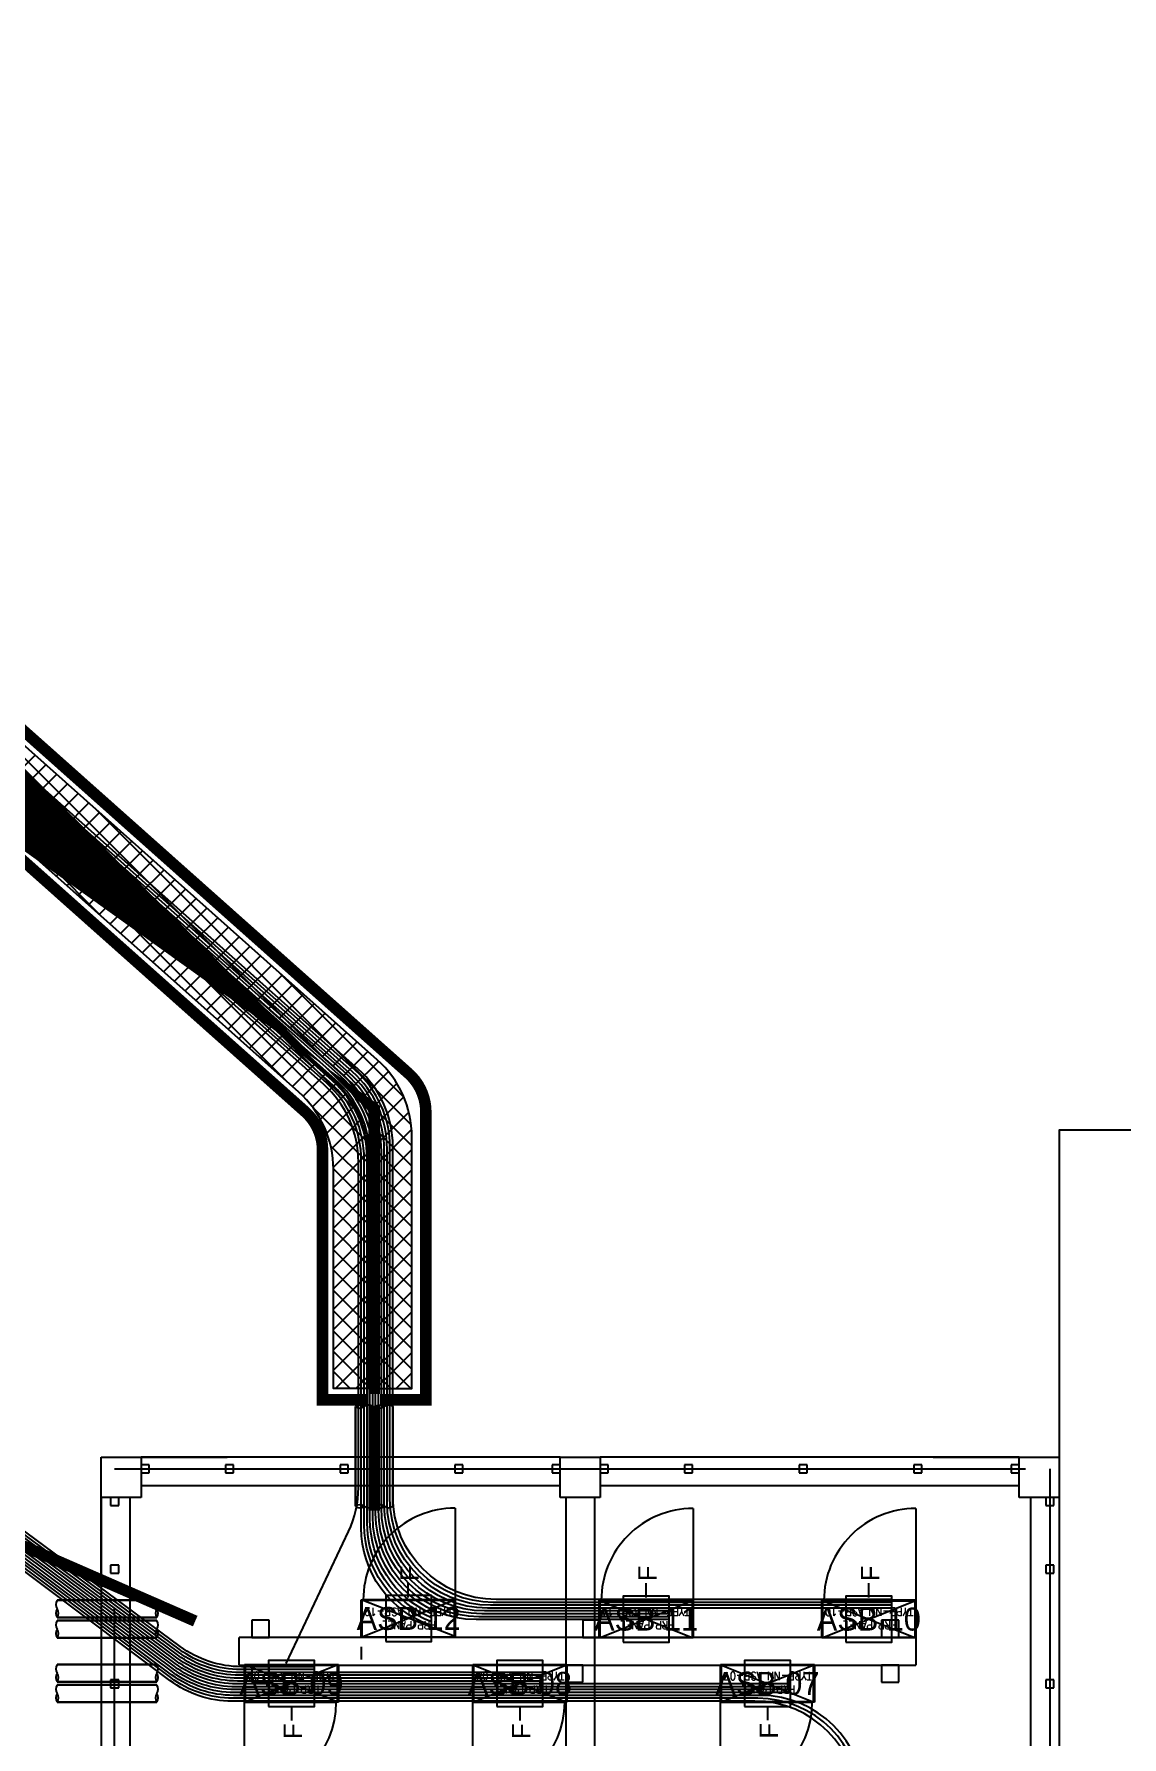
# Model space of a CAD drawing. Header units: metres. Extents: x 529751 to 530334, y 2674512 to 2674787.
# Drawn here: x 530030.53 to 530040.01, y 2674691.26 to 2674706.1 of the extents above; entities that cross this region are included whole.
import ezdxf
from ezdxf.enums import TextEntityAlignment as Align

# ---------------------------------------------------------------- set-up
doc = ezdxf.new("R2010")
doc.units = ezdxf.units.M
for name, pattern in [('DASHED', [0.75, 0.5, -0.25]), ('DASHED2', [0.375, 0.25, -0.125]), ('HIDDEN', [0.375, 0.25, -0.125]), ('PHANTOM', [63.50000000000001, 31.75, -6.35, 6.35, -6.35, 6.35, -6.35])]:
    doc.linetypes.add(name, pattern=pattern)
for name, color, linetype in [('1', 5, 'Continuous'), ('300mm Hume Pipe', 74, 'Continuous'), ('Excavation', 7, 'Continuous'), ('IDT', 7, 'Continuous'), ('LT Cable(AG) INV to LT Panel BL-07', 2, 'Continuous'), ('Trench (AC)-BL07', 14, 'Continuous')]:
    doc.layers.add(name, color=color, linetype=linetype)
doc.styles.add('Arial', font='arial.ttf')
doc.styles.add('RomanS', font='romans.shx')
doc.styles.get("Standard").update_dxf_attribs({"font": 'Adani Regular.ttf'})
doc.linetypes.add('FOUNDATION LAYOUT$0$FENCELINE1', pattern='A,6.35,-2.54,[133,ltypeshp.shx,S=2.54,R=0,X=-2.54,Y=0],-2.54,25.4', length=36.83)

# ---------------------------------------------------------------- blocks, each defined once
blk = doc.blocks.new('IDT')
at = {"layer": 'IDT', "color": 8, "linetype": 'PHANTOM', "ltscale": 0.25}
for p, q in [((33.78305947702646, 18.31032447560767), (33.78305947702646, 9.160324475607581)), ((25.63305947702636, 9.160324475607581), (25.63305947702636, 16.03532447560758)), ((33.78305947702646, 9.160324475607581), (25.63305947702636, 9.160324475607581))]:
    blk.add_line(p, q, dxfattribs=at)
at = {"layer": 'IDT', "color": 8}
for p, q in [((25.55203310577579, 9.410145771028397), (25.55203310577579, 12.06014577102826)), ((25.80203310577579, 9.410145771028397), (25.80203310577579, 12.06014577102826)), ((29.60203310577552, 9.410145771028397), (29.60203310577552, 12.06014577102826)), ((29.85203310577552, 9.410145771028397), (29.85203310577552, 12.06014577102826)), ((33.6520331057757, 9.410145771028397), (33.6520331057757, 12.06014577102826)), ((33.9020331057757, 9.410145771028397), (33.9020331057757, 12.06014577102826)), ((27.68603310577581, 11.1931585117926), (28.50403310577556, 11.1931585117926)), ((27.68603310577581, 10.86615851179261), (27.68603310577581, 11.1931585117926)), ((27.69503310577582, 10.86965851179264), (27.69503310577582, 11.18965851179257)), ((27.69503310577582, 11.18965851179257), (28.49503310577555, 11.18965851179257)), ((28.49503310577555, 11.18965851179257), (27.69503310577582, 10.86965851179264)), ((28.49503310577555, 10.86965851179264), (27.69503310577582, 11.18965851179257)), ((28.49503310577555, 11.18965851179257), (28.49503310577555, 10.86965851179264)), ((28.50403310577556, 11.1931585117926), (28.50403310577556, 10.86615851179261)), ((29.8430331057755, 11.19316355596482), (30.66103310577572, 11.19316355596482)), ((29.8430331057755, 10.86616355596482), (29.8430331057755, 11.19316355596482)), ((29.85203310577552, 10.86966355596462), (29.85203310577552, 11.18966355596478)), ((29.85203310577552, 11.18966355596478), (30.6520331057757, 11.18966355596478)), ((30.6520331057757, 11.18966355596478), (29.85203310577552, 10.86966355596462)), ((30.6520331057757, 10.86966355596462), (29.85203310577552, 11.18966355596478)), ((30.6520331057757, 11.18966355596478), (30.6520331057757, 10.86966355596462)), ((30.66103310577572, 11.19316355596482), (30.66103310577572, 10.86616355596482)), ((31.83392632624444, 11.19316355596482), (32.65192632624419, 11.19316355596482)), ((31.83392632624444, 10.86616355596482), (31.83392632624444, 11.19316355596482)), ((31.84292632624445, 10.86966355596462), (31.84292632624445, 11.18966355596478)), ((31.84292632624445, 11.18966355596478), (32.64292632624418, 11.18966355596478)), ((31.84292632624445, 10.86966355596462), (32.64292632624418, 11.18966355596478)), ((31.84292632624445, 11.18966355596478), (32.64292632624418, 10.86966355596485)), ((32.64292632624418, 11.18966355596478), (32.64292632624418, 10.86966355596485)), ((32.65192632624419, 11.19316355596482), (32.65192632624419, 10.86616355596482)), ((25.59805947702651, 11.06854747735485), (25.59805947702651, 10.99854747735469)), ((25.66805947702622, 11.06854747735485), (25.59805947702651, 11.06854747735485)), ((25.59805947702651, 10.99854747735469), (25.66805947702622, 10.99854747735469)), ((25.66805947702622, 10.99854747735469), (25.66805947702622, 11.06854747735485)), ((26.95103310577568, 11.01965851179273), (26.95103310577568, 10.86965851179264)), ((27.10103310577577, 11.01965851179273), (26.95103310577568, 11.01965851179273)), ((27.10103310577577, 10.86965851179264), (27.10103310577577, 11.01965851179273)), ((29.70203310577588, 11.01965851179273), (29.70203310577588, 10.86965851179264)), ((29.85203310577597, 11.01965851179273), (29.70203310577588, 11.01965851179273)), ((29.85203310577597, 10.86965851179264), (29.85203310577597, 11.01965851179273)), ((32.4369263262445, 11.0196585117925), (32.4369263262445, 10.86965851179264)), ((32.58692632624414, 11.0196585117925), (32.4369263262445, 11.0196585117925)), ((32.58692632624414, 10.86965851179264), (32.58692632624414, 11.0196585117925)), ((33.7480594770266, 11.06854747735485), (33.7480594770266, 10.99854747735469)), ((33.81805947702631, 11.06854747735485), (33.7480594770266, 11.06854747735485)), ((33.7480594770266, 10.99854747735469), (33.81805947702631, 10.99854747735469)), ((33.81805947702631, 10.99854747735469), (33.81805947702631, 11.06854747735485)), ((32.69924909500176, 10.86966355596462), (26.80203310577579, 10.86965851179286)), ((26.95103310577568, 10.86965851179264), (27.10103310577577, 10.86965851179264)), ((28.50403310577556, 10.86615851179261), (27.68603310577581, 10.86615851179261)), ((28.49503310577555, 10.86965851179264), (27.69503310577582, 10.86965851179264)), ((29.70203310577588, 10.86965851179264), (29.85203310577597, 10.86965851179264)), ((30.66103310577572, 10.86616355596482), (29.8430331057755, 10.86616355596482)), ((30.6520331057757, 10.86966355596462), (29.85203310577552, 10.86966355596462)), ((32.65192632624419, 10.86616355596482), (31.83392632624444, 10.86616355596482)), ((32.64292632624418, 10.86966355596485), (31.84292632624445, 10.86966355596462)), ((32.4369263262445, 10.86965851179264), (32.58692632624414, 10.86965851179264)), ((32.69925243467858, 10.86966355596758), (32.69925243467858, 10.62966355685978)), ((31.63518662643108, 10.71242244929829), (31.63518662643108, 10.8226436008905)), ((26.80203310577579, 10.6331585126876), (27.62003310577555, 10.6331585126876)), ((26.80203310577579, 10.3061585126876), (26.80203310577579, 10.6331585126876)), ((26.80203310577579, 10.62966355685978), (32.69924909500176, 10.62966355685978)), ((26.81103310577581, 10.30965851268763), (26.81103310577581, 10.62965851268757)), ((26.81103310577581, 10.62965851268757), (27.61103310577553, 10.62965851268757)), ((27.61103310577553, 10.62965851268757), (26.81103310577581, 10.30965851268763)), ((27.61103310577553, 10.30965851268763), (26.81103310577581, 10.62965851268757)), ((26.95103310577568, 10.62965851268757), (26.95103310577568, 10.6296585126878)), ((26.95103310577568, 10.62965851268757), (26.95103310577568, 10.47965851268748)), ((27.10103310577577, 10.62965851268757), (26.95103310577568, 10.62965851268757)), ((27.10103310577577, 10.47965851268748), (27.10103310577577, 10.62965851268757)), ((27.61103310577553, 10.62965851268757), (27.61103310577553, 10.30965851268763)), ((27.62003310577555, 10.6331585126876), (27.62003310577555, 10.3061585126876)), ((28.7430331057756, 10.6331585126876), (29.56103310577581, 10.6331585126876)), ((28.7430331057756, 10.3061585126876), (28.7430331057756, 10.6331585126876)), ((28.75203310577561, 10.30965851268763), (28.75203310577561, 10.62965851268757)), ((28.75203310577561, 10.62965851268757), (29.55203310577579, 10.62965851268757)), ((29.55203310577579, 10.62965851268757), (28.75203310577561, 10.30965851268763)), ((29.55203310577579, 10.30965851268763), (28.75203310577561, 10.62965851268757)), ((29.55203310577579, 10.62965851268757), (29.55203310577579, 10.30965851268763)), ((29.55203310577579, 10.62965851268757), (29.55203310577579, 10.47965851268748)), ((29.70203310577588, 10.62965851268757), (29.55203310577579, 10.62965851268757)), ((29.56103310577581, 10.6331585126876), (29.56103310577581, 10.3061585126876)), ((29.70203310577588, 10.47965851268748), (29.70203310577588, 10.62965851268757)), ((30.81703310577566, 10.62928158855436), (31.63503310577542, 10.62928158855436)), ((30.81703310577566, 10.30228158855437), (30.81703310577566, 10.62928158855436)), ((30.82603310577568, 10.3057815885544), (30.82603310577568, 10.62578158855433)), ((30.82603310577568, 10.62578158855433), (31.62603310577586, 10.62578158855433)), ((30.82603310577568, 10.3057815885544), (31.62603310577586, 10.62578158855433)), ((30.82603310577568, 10.61801765194389), (31.62603310577586, 10.3057815885544)), ((31.62603310577586, 10.62578158855433), (31.62603310577586, 10.3057815885544)), ((31.63503310577542, 10.62928158855436), (31.63503310577542, 10.30228158855437)), ((32.4369263262445, 10.62965851268757), (32.4369263262445, 10.47965851268748)), ((32.58692632624414, 10.62965851268757), (32.4369263262445, 10.62965851268757)), ((32.58692632624414, 10.47965851268748), (32.58692632624414, 10.62965851268757)), ((26.95103310577568, 10.47965851268748), (27.10103310577577, 10.47965851268748)), ((29.55203310577579, 10.47965851268748), (29.70203310577588, 10.47965851268748)), ((32.4369263262445, 10.47965851268748), (32.58692632624414, 10.47965851268748)), ((27.62003310577555, 10.3061585126876), (26.80203310577579, 10.3061585126876)), ((27.61103310577553, 10.30965851268763), (26.81103310577581, 10.30965851268763)), ((29.56103310577581, 10.3061585126876), (28.7430331057756, 10.3061585126876)), ((29.55203310577579, 10.30965851268763), (28.75203310577561, 10.30965851268763)), ((31.63503310577542, 10.30228158855437), (30.81703310577566, 10.30228158855437)), ((31.62603310577586, 10.3057815885544), (30.82603310577568, 10.3057815885544)), ((25.59805947702651, 10.06854747735485), (25.59805947702651, 9.998547477354691)), ((25.66805947702622, 10.06854747735485), (25.59805947702651, 10.06854747735485)), ((25.59805947702651, 9.998547477354691), (25.66805947702622, 9.998547477354691)), ((25.66805947702622, 9.998547477354691), (25.66805947702622, 10.06854747735485)), ((33.7480594770266, 10.06854747735485), (33.7480594770266, 9.998547477354691)), ((33.81805947702631, 10.06854747735485), (33.7480594770266, 10.06854747735485)), ((33.7480594770266, 9.998547477354691), (33.81805947702631, 9.998547477354691)), ((33.81805947702631, 9.998547477354691), (33.81805947702631, 10.06854747735485)), ((25.55203310577579, 9.06014577102826), (25.55203310577579, 9.410145771028397)), ((25.55203310577579, 9.410145771028397), (25.9020331057757, 9.410145771028397)), ((25.59805947702651, 9.480145771028333), (25.59805947702651, 9.410145771028397)), ((25.66805947702622, 9.480145771028333), (25.59805947702651, 9.480145771028333)), ((25.59805947702651, 9.410145771028397), (25.66805947702622, 9.410145771028397)), ((25.66805947702622, 9.410145771028397), (25.66805947702622, 9.480145771028333)), ((25.9020331057757, 9.410145771028397), (25.9020331057757, 9.06014577102826)), ((29.55203310577579, 9.06014577102826), (29.55203310577579, 9.410145771028397)), ((29.55203310577579, 9.410145771028397), (29.9020331057757, 9.410145771028397)), ((29.9020331057757, 9.410145771028397), (29.9020331057757, 9.06014577102826)), ((33.55203310577579, 9.06014577102826), (33.55203310577579, 9.410145771028397)), ((33.55203310577579, 9.410145771028397), (33.9020331057757, 9.410145771028397)), ((33.7480594770266, 9.480145771028333), (33.7480594770266, 9.410145771028397)), ((33.81805947702631, 9.480145771028333), (33.7480594770266, 9.480145771028333)), ((33.7480594770266, 9.410145771028397), (33.81805947702631, 9.410145771028397)), ((33.81805947702631, 9.410145771028397), (33.81805947702631, 9.480145771028333)), ((33.9020331057757, 9.410145771028397), (33.9020331057757, 9.06014577102826)), ((25.9020331057757, 9.31014577102826), (29.55203310577579, 9.31014577102826)), ((29.9020331057757, 9.31014577102826), (33.55203310577579, 9.31014577102826)), ((25.9020331057757, 9.06014577102826), (25.55203310577579, 9.06014577102826)), ((25.9020331057757, 9.195324475607663), (25.9020331057757, 9.1253244756075)), ((25.97203310577586, 9.195324475607663), (25.9020331057757, 9.195324475607663)), ((25.9020331057757, 9.1253244756075), (25.97203310577586, 9.1253244756075)), ((25.9020331057757, 9.06014577102826), (29.55203310577579, 9.06014577102826)), ((25.97203310577586, 9.1253244756075), (25.97203310577586, 9.195324475607663)), ((26.7480594770266, 9.195324475607663), (26.7480594770266, 9.1253244756075)), ((26.81805947702631, 9.195324475607663), (26.7480594770266, 9.195324475607663)), ((26.7480594770266, 9.1253244756075), (26.81805947702631, 9.1253244756075)), ((26.81805947702631, 9.1253244756075), (26.81805947702631, 9.195324475607663)), ((27.7480594770266, 9.195324475607663), (27.7480594770266, 9.1253244756075)), ((27.81805947702631, 9.195324475607663), (27.7480594770266, 9.195324475607663)), ((27.7480594770266, 9.1253244756075), (27.81805947702631, 9.1253244756075)), ((27.81805947702631, 9.1253244756075), (27.81805947702631, 9.195324475607663)), ((28.7480594770266, 9.195324475607663), (28.7480594770266, 9.1253244756075)), ((28.81805947702631, 9.195324475607663), (28.7480594770266, 9.195324475607663)), ((28.7480594770266, 9.1253244756075), (28.81805947702631, 9.1253244756075)), ((28.81805947702631, 9.1253244756075), (28.81805947702631, 9.195324475607663)), ((29.48220577756118, 9.195324475607663), (29.48220577756118, 9.1253244756075)), ((29.55220577756089, 9.195324475607663), (29.48220577756118, 9.195324475607663)), ((29.48220577756118, 9.1253244756075), (29.55220577756089, 9.1253244756075)), ((29.9020331057757, 9.06014577102826), (29.55203310577579, 9.06014577102826)), ((29.55220577756089, 9.1253244756075), (29.55220577756089, 9.195324475607663)), ((29.9020331057757, 9.195324475607663), (29.9020331057757, 9.1253244756075)), ((29.97203310577586, 9.195324475607663), (29.9020331057757, 9.195324475607663)), ((29.9020331057757, 9.1253244756075), (29.97203310577586, 9.1253244756075)), ((29.9020331057757, 9.06014577102826), (33.55203310577579, 9.06014577102826)), ((29.97203310577586, 9.1253244756075), (29.97203310577586, 9.195324475607663)), ((30.7480594770266, 9.195324475607663), (30.7480594770266, 9.1253244756075)), ((30.81805947702631, 9.195324475607663), (30.7480594770266, 9.195324475607663)), ((30.7480594770266, 9.1253244756075), (30.81805947702631, 9.1253244756075)), ((30.81805947702631, 9.1253244756075), (30.81805947702631, 9.195324475607663)), ((31.7480594770266, 9.195324475607663), (31.7480594770266, 9.1253244756075)), ((31.81805947702631, 9.195324475607663), (31.7480594770266, 9.195324475607663)), ((31.7480594770266, 9.1253244756075), (31.81805947702631, 9.1253244756075)), ((31.81805947702631, 9.1253244756075), (31.81805947702631, 9.195324475607663)), ((32.7480594770266, 9.195324475607663), (32.7480594770266, 9.1253244756075)), ((32.81805947702631, 9.195324475607663), (32.7480594770266, 9.195324475607663)), ((32.7480594770266, 9.1253244756075), (32.81805947702631, 9.1253244756075)), ((32.81805947702631, 9.1253244756075), (32.81805947702631, 9.195324475607663)), ((33.48203310577563, 9.195324475607663), (33.48203310577563, 9.1253244756075)), ((33.55203310577579, 9.195324475607663), (33.48203310577563, 9.195324475607663)), ((33.48203310577563, 9.1253244756075), (33.55203310577579, 9.1253244756075)), ((33.55203310577579, 9.1253244756075), (33.55203310577579, 9.195324475607663)), ((33.9020331057757, 9.06014577102826), (33.55203310577579, 9.06014577102826))]:
    blk.add_line(p, q, dxfattribs=at)
at = {"layer": 'IDT', "color": 8, "linetype": 'DASHED', "ltscale": 5}
for p, q in [((28.50403310577556, 11.99315851179233), (28.50403310577556, 11.1931585117926)), ((30.66103310577617, 11.99316355596432), (30.66103310577617, 11.19316355596482)), ((32.65192632624419, 11.99316355596454), (32.65192632624419, 11.19316355596482)), ((28.46019748933739, 11.1931585117926), (27.70403310577584, 11.1931585117926)), ((28.50403310577556, 11.1931585117926), (28.46019748933739, 11.1931585117926)), ((30.61719748933754, 11.19316355596482), (29.86103310577644, 11.19316355596482)), ((30.66103310577617, 11.19316355596482), (30.61719748933754, 11.19316355596482)), ((32.60809070980602, 11.19316355596482), (31.85192632624447, 11.19316355596482)), ((32.65192632624419, 11.19316355596482), (32.60809070980602, 11.19316355596482)), ((26.80203310577579, 9.506158512688103), (26.80203310577579, 10.3061585126876)), ((26.80203310577579, 10.3061585126876), (26.84586872221396, 10.3061585126876)), ((26.84586872221396, 10.3061585126876), (27.60203310577552, 10.3061585126876)), ((28.7430331057756, 9.506158512688103), (28.7430331057756, 10.3061585126876)), ((28.7430331057756, 10.3061585126876), (28.78686872221377, 10.3061585126876)), ((28.78686872221377, 10.3061585126876), (29.54303310577532, 10.3061585126876)), ((30.81703310577566, 9.502281588554638), (30.81703310577566, 10.30228158855437)), ((30.81703310577566, 10.30228158855437), (30.86086872221384, 10.30228158855437)), ((30.86086872221384, 10.30228158855437), (31.61703310577539, 10.30228158855437))]:
    blk.add_line(p, q, dxfattribs=at)
at = {"layer": 'IDT', "color": 7}
for p, q in [((28.09503310577546, 11.27669120714529), (28.09503310577546, 11.34921367546428)), ((28.09503310577546, 11.22553543595552), (28.09503310577546, 11.27669120714529)), ((30.25203310577561, 11.28019625131731), (30.25203310577561, 11.35271871963653)), ((30.25203310577561, 11.22904048012754), (30.25203310577561, 11.28019625131731)), ((32.24292632624409, 11.28019625131731), (32.24292632624409, 11.35271871963653)), ((32.24292632624409, 11.22904048012776), (32.24292632624409, 11.28019625131731)), ((27.68603310577581, 11.1931585117926), (28.50403310577556, 11.1931585117926)), ((27.68603310577581, 10.86615851179261), (27.68603310577581, 11.1931585117926)), ((28.50403310577556, 11.1931585117926), (28.50403310577556, 10.86615851179261)), ((29.8430331057755, 11.19316355596482), (30.66103310577572, 11.19316355596482)), ((29.8430331057755, 10.86616355596482), (29.8430331057755, 11.19316355596482)), ((30.66103310577572, 11.19316355596482), (30.66103310577572, 10.86616355596482)), ((31.83392632624444, 11.19316355596482), (32.65192632624419, 11.19316355596482)), ((31.83392632624444, 10.86616355596482), (31.83392632624444, 11.19316355596482)), ((32.65192632624419, 11.19316355596482), (32.65192632624419, 10.86616355596482)), ((28.50403310577556, 10.86615851179261), (27.68603310577581, 10.86615851179261)), ((30.66103310577572, 10.86616355596482), (29.8430331057755, 10.86616355596482)), ((32.65192632624419, 10.86616355596482), (31.83392632624444, 10.86616355596482)), ((26.80203310577579, 10.6331585126876), (27.62003310577555, 10.6331585126876)), ((26.80203310577579, 10.3061585126876), (26.80203310577579, 10.6331585126876)), ((27.62003310577555, 10.6331585126876), (27.62003310577555, 10.3061585126876)), ((28.7430331057756, 10.6331585126876), (29.56103310577581, 10.6331585126876)), ((28.7430331057756, 10.3061585126876), (28.7430331057756, 10.6331585126876)), ((29.56103310577581, 10.6331585126876), (29.56103310577581, 10.3061585126876)), ((30.81703310577566, 10.62928158855436), (31.63503310577542, 10.62928158855436)), ((30.81703310577566, 10.30228158855437), (30.81703310577566, 10.62928158855436)), ((31.63503310577542, 10.62928158855436), (31.63503310577542, 10.30228158855437)), ((27.62003310577555, 10.3061585126876), (26.80203310577579, 10.3061585126876)), ((27.21103310577544, 10.28055006587385), (27.21103310577544, 10.22939429468408)), ((29.56103310577581, 10.3061585126876), (28.7430331057756, 10.3061585126876)), ((29.1520331057757, 10.28055006587385), (29.1520331057757, 10.22939429468408)), ((31.63503310577542, 10.30228158855437), (30.81703310577566, 10.30228158855437)), ((31.22603310577577, 10.28055511004584), (31.22603310577577, 10.22939933885607)), ((27.21103310577544, 10.22939429468408), (27.21103310577544, 10.15687182636486)), ((29.1520331057757, 10.22939429468408), (29.1520331057757, 10.15687182636486)), ((31.22603310577577, 10.22939933885607), (31.22603310577577, 10.15687687053685))]:
    blk.add_line(p, q, dxfattribs=at)
at = {"layer": 'IDT', "color": 124}
for p, q in [((34.28454869628402, 11.19321100944774), (33.41546722306956, 11.19321100944774)), ((33.41546722306956, 11.19321100944774), (34.28454869628402, 11.19321100944774)), ((33.41546722306956, 11.04321100944787), (34.28454869628402, 11.04321100944787)), ((34.28454869628402, 11.04321100944787), (33.41546722306956, 11.04321100944787)), ((34.28454869628584, 11.01616355596605), (33.41546722307137, 11.01616355596605)), ((33.41546722307137, 11.01616355596605), (34.28454869628584, 11.01616355596605)), ((33.41546722307137, 10.86616355596618), (34.28454869628584, 10.86616355596618)), ((34.28454869628584, 10.86616355596618), (33.41546722307137, 10.86616355596618)), ((34.28454869628402, 10.63321101034273), (33.41546722306956, 10.63321101034273)), ((33.41546722306956, 10.63321101034273), (34.28454869628402, 10.63321101034273)), ((33.41546722306956, 10.48321101034287), (34.28454869628402, 10.48321101034287)), ((34.28454869628402, 10.48321101034287), (33.41546722306956, 10.48321101034287)), ((34.28454869628584, 10.45616355686104), (33.41546722307137, 10.45616355686104)), ((33.41546722307137, 10.45616355686104), (34.28454869628584, 10.45616355686104)), ((33.41546722307137, 10.30616355686118), (34.28454869628584, 10.30616355686118)), ((34.28454869628584, 10.30616355686118), (33.41546722307137, 10.30616355686118)), ((31.3578251571378, 9.487376799342314), (31.3578251571378, 8.61829532612785)), ((31.3578251571378, 8.61829532612785), (31.3578251571378, 9.487376799342314)), ((31.50782515713789, 8.61829532612785), (31.50782515713789, 9.487376799342314)), ((31.50782515713789, 9.487376799342314), (31.50782515713789, 8.61829532612785)), ((31.53487261061926, 9.487376799344133), (31.53487261061926, 8.618295326129669)), ((31.53487261061926, 8.618295326129669), (31.53487261061926, 9.487376799344133)), ((31.68487261061935, 8.618295326129669), (31.68487261061935, 9.487376799344133)), ((31.68487261061935, 9.487376799344133), (31.68487261061935, 8.618295326129669))]:
    blk.add_line(p, q, dxfattribs=at)
at = {"layer": 'IDT', "color": 8, "linetype": 'HIDDEN', "ltscale": 2.5}
blk.add_line((26.80203310577579, 10.62966355685978), (26.80203292904551, 10.86965851179264), dxfattribs=at)
at = {"layer": 'IDT', "color": 8, "linetype": 'DASHED2', "ltscale": 5}
for p, q in [((25.55203310577579, 9.06014577102826), (25.55203310577579, 10.1601457710284)), ((33.9020331057757, 10.1601457710284), (33.9020331057757, 9.06014577102826)), ((26.6520331057757, 9.06014577102826), (25.55203310577579, 9.06014577102826)), ((33.9020331057757, 9.06014577102826), (32.80203310577579, 9.06014577102826))]:
    blk.add_line(p, q, dxfattribs=at)
at = {"layer": 'IDT', "color": 7, "linetype": 'FOUNDATION LAYOUT$0$FENCELINE1', "ltscale": 0.01}
blk.add_lwpolyline([(19.91065726106834, 22.48539390819508), (11.80103310577559, 22.48539390819508), (11.80103310577559, 6.210393908265019), (19.73137271900467, 6.210393908225001), (25.55203310577579, 6.210393908225001), (25.55203310577579, 9.06014577102826)], dxfattribs=at)
at = {"layer": 'IDT', "color": 8, "linetype": 'DASHED', "ltscale": 5}
for centre, start, end in [((28.50403310577556, 11.1931585117926), 90, 180), ((30.66103310577617, 11.19316355596482), 90, 180), ((32.65192632624419, 11.19316355596482), 90, 180), ((26.80203310577579, 10.3061585126876), 270, 0), ((28.7430331057756, 10.3061585126876), 270, 0), ((30.81703310577566, 10.30228158855437), 270, 0)]:
    blk.add_arc(centre, 0.7999999999996508, start, end, dxfattribs=at)
at = {"layer": 'IDT', "color": 124}
for centre, radius, start, end in [((33.46528137758176, 11.15571100944828), 0.06235142331725626, 143.0276363458421, 216.9723636541578), ((33.36565306855007, 11.15571100944715), 0.06235142332423081, 323.0276363719184, 36.97236362808165), ((34.33436285080396, 11.15571100944715), 0.06235142332423081, 143.0276363719183, 216.9723636280808), ((34.23473454177227, 11.15571100944828), 0.06235142331725626, 323.0276363458421, 36.9723636541579), ((33.46528137758449, 11.0807110094471), 0.06235142331974031, 143.0276363562435, 216.9723636280808), ((33.46528137758358, 10.97866355596659), 0.06235142331725626, 143.0276363458421, 216.9723636541578), ((33.36565306855189, 10.97866355596545), 0.06235142332423081, 323.0276363719184, 36.97236362808165), ((34.33436285080577, 10.97866355596545), 0.06235142332423081, 143.0276363719183, 216.9723636280808), ((34.23473454176909, 11.0807110094471), 0.06235142331974031, 323.0276363719184, 36.9723636437565), ((34.23473454177409, 10.97866355596659), 0.06235142331725626, 323.0276363458421, 36.9723636541579), ((33.46528137758631, 10.90366355596541), 0.06235142331974031, 143.0276363562435, 216.9723636280808), ((34.23473454177091, 10.90366355596541), 0.06235142331974031, 323.0276363719184, 36.9723636437565), ((33.46528137758176, 10.59571101034328), 0.06235142331725626, 143.0276363458421, 216.9723636541578), ((33.46528137758449, 10.5207110103421), 0.06235142331974031, 143.0276363562435, 216.9723636280808), ((33.36565306855007, 10.59571101034214), 0.06235142332423081, 323.0276363719184, 36.97236362808165), ((34.33436285080396, 10.59571101034214), 0.06235142332423081, 143.0276363719183, 216.9723636280808), ((34.23473454177227, 10.59571101034328), 0.06235142331725626, 323.0276363458421, 36.9723636541579), ((34.23473454176909, 10.5207110103421), 0.06235142331974031, 323.0276363719184, 36.9723636437565), ((33.46528137758358, 10.41866355686159), 0.06235142331725626, 143.0276363458421, 216.9723636541578), ((33.36565306855189, 10.41866355686045), 0.06235142332423081, 323.0276363719184, 36.97236362808165), ((34.33436285080577, 10.41866355686045), 0.06235142332423081, 143.0276363719183, 216.9723636280808), ((34.23473454177409, 10.41866355686159), 0.06235142331725626, 323.0276363458421, 36.9723636541579), ((33.46528137758631, 10.34366355686041), 0.06235142331974031, 143.0276363562435, 216.9723636280808), ((34.23473454177091, 10.34366355686041), 0.06235142331974031, 323.0276363719184, 36.9723636437565), ((31.39532515713725, 9.43756264482738), 0.06235142331974176, 53.02763635368521, 126.9723636463148), ((31.47032515713798, 9.437562644830336), 0.06235142331725626, 53.02763635368521, 126.9723636463148), ((31.57237261061871, 9.4375626448292), 0.06235142331974176, 53.02763635368521, 126.9723636463148), ((31.6473726106199, 9.437562644832155), 0.06235142331725626, 53.02763635368521, 126.9723636463148), ((31.47032515713707, 9.537190953862023), 0.06235142332423227, 233.0276363536852, 306.9723636463148), ((31.64737261061853, 9.537190953863842), 0.06235142332423227, 233.0276363536852, 306.9723636463148), ((31.39532515713725, 8.668109480642784), 0.06235142331974176, 233.0276363536852, 306.9723636463148), ((31.47032515713707, 8.568481171608141), 0.06235142332423227, 53.02763635368521, 126.9723636463148), ((31.47032515713798, 8.668109480639828), 0.06235142331725626, 233.0276363536852, 306.9723636463148), ((31.57237261061871, 8.668109480644603), 0.06235142331974176, 233.0276363536852, 306.9723636463148), ((31.64737261061853, 8.56848117160996), 0.06235142332423227, 53.02763635368521, 126.9723636463148), ((31.6473726106199, 8.668109480641647), 0.06235142331725626, 233.0276363536852, 306.9723636463148)]:
    blk.add_arc(centre, radius, start, end, dxfattribs=at)
at = {"layer": 'IDT', "color": 7, "style": 'Arial'}
for p in [(28.00384584907741, 11.51096896125784), (30.16084584907756, 11.51447400542986), (32.15173906954604, 11.51447400542986), (27.11984584907739, 10.13972772747468), (29.06084584907765, 10.13972772747468), (31.13484584907772, 10.13973277164666)]:
    blk.add_text('F', height=0.16, rotation=270, dxfattribs=at).set_placement(p)
at = {"layer": 'IDT', "color": 7, "style": 'RomanS', "width": 0.9}
for s, p in [('TYPE-NN ASB-07', (27.7076995839623, 10.93018908066722)), ('FRP PANEL', (27.85184958396192, 11.04685574733401)), ('TYPE-NN ASB-08', (29.86469958396199, 10.93019412483943)), ('FRP PANEL', (30.00884958396207, 11.04686079150599)), ('TYPE-NN ASB-09', (31.85709280443078, 10.93019412483943)), ('FRP PANEL', (31.99974280443055, 11.04686079150622)), ('FRP PANEL', (26.96784958396191, 10.486855748229)), ('FRP PANEL', (28.90884958396217, 10.486855748229)), ('FRP PANEL', (30.98284958396223, 10.48686079240099)), ('TYPE-NN ASB-10', (26.82369958396228, 10.37018908156222)), ('TYPE-NN ASB-11', (28.7736995839621, 10.37018908156222)), ('TYPE-NN ASB-12', (30.83869958396215, 10.37019412573443))]:
    blk.add_text(s, height=0.07, dxfattribs=at).set_placement(p)
blk = doc.blocks.new('ASB')
at = {"layer": '1', "color": 5}
blk.add_lwpolyline([(-0.2, -0.2), (0.2, -0.2), (0.2, 0.2), (-0.2, 0.2)], close=True, dxfattribs=at)
at = {"layer": '1', "color": 7}
blk.add_attdef('ID', text='', height=0.2, dxfattribs=at).set_placement((0, 0), align=Align.MIDDLE_CENTER)

msp = doc.modelspace()

# ---------------------------------------------------------------- hatches: boundary and pattern name
at = {"layer": '300mm Hume Pipe'}
h = msp.add_hatch(dxfattribs=at)
h.set_pattern_fill('ANSI37', color=74)
h.set_pattern_definition([(45, (-2795.511999999406, 645), (-0.08838834764831845, 0.08838834764831845), []), (135, (-2795.511999999406, 645), (-0.08838834764831845, -0.08838834764831843), [])])
edge = h.paths.add_edge_path()
edge.add_line((530033.5262895747, 2674694.298708546), (530033.8262895745, 2674694.298708546))
edge.add_line((530033.8262895745, 2674694.298708546), (530033.8262895745, 2674696.489289007))
edge.add_arc((530032.9262895744, 2674696.489289007), 0.9000000001396984, 0, 48.32874371870346)
edge.add_line((530033.5246597073, 2674697.161563642), (530026.8105955847, 2674703.137537201))
edge.add_arc((530027.4089657177, 2674703.809811835), 0.8999999999295727, 179.9999999703551, 228.3287436989939, ccw=False)
edge.add_line((530026.5089657174, 2674703.809811836), (530026.5089657175, 2674705.316203433))
edge.add_line((530026.5089657175, 2674705.316203433), (530026.2089657177, 2674705.316203433))
edge.add_line((530026.2089657177, 2674705.316203433), (530026.2089657176, 2674703.675210654))
edge.add_arc((530027.1089657177, 2674703.675210654), 0.9000000001396984, 179.9999999703551, 228.3287436989939)
edge.add_line((530026.5105955848, 2674703.00293602), (530033.2246597076, 2674697.02696246))
edge.add_arc((530032.6262895745, 2674696.354687826), 0.900000000006972, -2.9644922960869735e-08, 48.32874369345791, ccw=False)
edge.add_line((530033.5262895747, 2674696.354687825), (530033.5262895747, 2674694.298708546))
edge = h.paths.add_edge_path()
edge.add_line((530026.1249028462, 2674705.264976613), (530026.1249028461, 2674703.637494115))
edge.add_arc((530027.0249028462, 2674703.637494114), 0.9000000001396984, 179.9999999703551, 228.3287436989939)
edge.add_line((530026.4265327132, 2674702.96521948), (530033.140596836, 2674696.98924592))
edge.add_arc((530032.542226703, 2674696.316971286), 0.8999999999295727, -2.9644922960869735e-08, 48.328743698993776, ccw=False)
edge.add_line((530033.4422267032, 2674696.316971286), (530033.4422267032, 2674694.298708546))
edge.add_line((530033.4422267032, 2674694.298708546), (530033.1422267031, 2674694.298708546))
edge.add_line((530033.1422267031, 2674694.298708546), (530033.142226703, 2674696.207169657))
edge.add_arc((530032.2422267029, 2674696.207169656), 0.9000000001396984, 2.964491826802329e-08, 48.33614241642817)
edge.add_line((530032.840510019, 2674696.879521554), (530026.1266195301, 2674702.853786938))
edge.add_arc((530026.7249028463, 2674703.526138836), 0.9000000003814849, 180.0000000296449, 228.3361424164282, ccw=False)
edge.add_line((530025.8249028461, 2674703.526138836), (530025.8249028461, 2674705.316203433))
edge.add_line((530025.8249028461, 2674705.316203433), (530026.1249028462, 2674705.316203433))
edge.add_line((530026.1249028462, 2674705.316203433), (530026.1249028462, 2674705.264976613))

# ---------------------------------------------------------------- linework, layer by layer
at = {"layer": '300mm Hume Pipe', "color": 74}
for points in [[(530026.1249028462, 2674705.264976613), (530026.1249028461, 2674703.637494115, 0.2140562423256003), (530026.4265327132, 2674702.96521948), (530033.140596836, 2674696.98924592, -0.2140562423092027), (530033.4422267032, 2674696.316971286), (530033.4422267032, 2674694.298708546), (530033.1422267031, 2674694.298708546), (530033.142226703, 2674696.207169657, 0.2140900045463655), (530032.840510019, 2674696.879521554), (530026.1266195301, 2674702.853786938, -0.2140900045615197), (530025.8249028461, 2674703.526138836), (530025.8249028461, 2674705.316203433), (530026.1249028462, 2674705.316203433), (530026.1249028462, 2674705.264976613)], [(530033.5262895747, 2674694.298708546), (530033.8262895745, 2674694.298708546), (530033.8262895745, 2674696.489289007, 0.2140562423100663), (530033.5246597073, 2674697.161563642), (530026.8105955847, 2674703.137537201, -0.2140562423329815), (530026.5089657174, 2674703.809811836), (530026.5089657175, 2674705.316203433), (530026.2089657177, 2674705.316203433), (530026.2089657176, 2674703.675210654, 0.2140562423301491), (530026.5105955848, 2674703.00293602), (530033.2246597076, 2674697.02696246, -0.2140562423100663), (530033.5262895747, 2674696.354687825)]]:
    msp.add_lwpolyline(points, format="xyb", close=True, dxfattribs=at)
at = {"layer": 'Excavation', "color": 3, "const_width": 0.1}
for points in [[(530031.9384020946, 2674692.271768927), (530030.0982826144, 2674693.075132983), (530023.1732843692, 2674693.075132983), (530023.1732843692, 2674705.416203433)], [(530033.4979354839, 2674693.234471424), (530033.4979354839, 2674696.738423511), (530026.1806116268, 2674703.253225982), (530026.180611627, 2674705.416203433)]]:
    msp.add_lwpolyline(points, dxfattribs=at)
at = {"layer": 'LT Cable(AG) INV to LT Panel BL-07'}
for points in [[(530034.9672512622, 2674691.824607895), (530032.3280925101, 2674691.824607895, -0.1608732800929941), (530031.792042292, 2674692.001662417), (530030.293972824, 2674693.112452221, 0.1032748659291951), (530029.933871137, 2674693.187632983), (530024.1857843694, 2674693.187632983, -0.4142135623936106), (530023.2857843692, 2674694.087632983), (530023.2857843692, 2674705.271413559, 0.09116602488702842), (530023.2269258526, 2674705.591540105), (530022.9507594894, 2674706.317174975, -0.09116602490241521), (530022.8919009728, 2674706.63730152), (530022.8919009728, 2674778.14966928, 0.414213562373095), (530021.9919009728, 2674779.04966928), (529818.1135845185, 2674779.04966928, -0.414213562373095), (529817.2135845185, 2674779.94966928), (529817.2135845185, 2674780.189769275)], [(530032.9763580416, 2674691.849607895), (530032.3350533935, 2674691.849607895, -0.160730767332005), (530031.7994049862, 2674692.026364655), (530030.2991922358, 2674693.137452221, 0.1032748659037654), (530029.939090549, 2674693.212632983), (530024.2107843691, 2674693.212632983, -0.414213562373095), (530023.3107843691, 2674694.112632983), (530023.3107843691, 2674705.276010063, 0.09116602488702842), (530023.2519258525, 2674705.596136609), (530022.9757594893, 2674706.321771479, -0.09116602490241521), (530022.9169009727, 2674706.641898024), (530022.9169009727, 2674778.17466928, 0.414213562373095), (530022.0169009727, 2674779.07466928), (529915.2895845185, 2674779.07466928, -0.414213562373095), (529914.3895845185, 2674779.97466928), (529914.3895845185, 2674780.189769275)], [(530032.9763580416, 2674691.874607895), (530032.3420089537, 2674691.874607895, -0.1605889471216915), (530031.8067605869, 2674692.051068549), (530030.3044116478, 2674693.162452221, 0.1032748658955891), (530029.944309961, 2674693.237632983), (530024.2357843692, 2674693.237632983, -0.414213562373095), (530023.3357843691, 2674694.137632983), (530023.3357843691, 2674705.280606567, 0.09116602484932376), (530023.2769258524, 2674705.600733113), (530023.0007594895, 2674706.326367983, -0.09116602482896763), (530022.9419009727, 2674706.646494528), (530022.9419009727, 2674778.19966928, 0.414213562373095), (530022.0419009727, 2674779.09966928), (530012.4655845185, 2674779.09966928, -0.414213562373095), (530011.5655845185, 2674779.99966928), (530011.5655845185, 2674780.187769276)], [(530032.7297259909, 2674691.903058467), (530033.2737900382, 2674693.051564918, 0.1110529009154875), (530033.360435484, 2674693.436862685), (530033.360435484, 2674696.2730174, 0.214018632209244), (530033.0589023173, 2674696.945205952), (530026.3446447935, 2674702.923082886, -0.2140186322223005), (530026.0431116269, 2674703.595271438), (530026.043111627, 2674705.392493652, 0.01142490911219348), (530026.0421720668, 2674705.433607223), (530025.9967239292, 2674706.427454803, -0.01142490909771339), (530025.995784369, 2674706.468568373), (530025.995784369, 2674778.17466928, -0.414213562373095), (530026.895784369, 2674779.07466928), (530072.0729842186, 2674779.07466928, 0.414213562373095), (530072.9729842186, 2674779.97466928), (530072.9729842186, 2674780.187769276)], [(530034.9672512622, 2674691.749607896), (530032.3071776861, 2674691.749607896, -0.1613050226416307), (530031.7699113016, 2674691.927565769), (530030.2783145879, 2674693.037452221, 0.1032748659539574), (530029.9182129009, 2674693.112632983), (530024.1107843693, 2674693.112632983, -0.414213562393429), (530023.2107843691, 2674694.012632983), (530023.2107843691, 2674705.257624047, 0.09116602488702842), (530023.1519258525, 2674705.577750593), (530022.8757594894, 2674706.303385463, -0.09116602490241521), (530022.8169009727, 2674706.623512009), (530022.8169009727, 2674748.07466928, 0.414213562373095), (530021.9169009727, 2674748.97466928), (529818.1135845185, 2674748.97466928, -0.414213562373095), (529817.2135845185, 2674749.87466928), (529817.2135845185, 2674750.189769275)], [(530034.9672512622, 2674691.774607895), (530032.3141546798, 2674691.774607895, -0.1611604026323243), (530031.7772954844, 2674691.952262961), (530030.2835339999, 2674693.062452221, 0.1032748659456602), (530029.9234323129, 2674693.137632983), (530024.1357843693, 2674693.137632983, -0.4142135623934891), (530023.2357843692, 2674694.037632983), (530023.2357843692, 2674705.262220552, 0.09116602484932376), (530023.1769258524, 2674705.582347097), (530022.9007594895, 2674706.307981967, -0.09116602482896763), (530022.8419009728, 2674706.628108513), (530022.8419009728, 2674748.09966928, 0.414213562373095), (530021.9419009727, 2674748.99966928), (529915.2895845185, 2674748.99966928, -0.414213562373095), (529914.3895845185, 2674749.89966928), (529914.3895845185, 2674750.189769275)], [(530034.9672512622, 2674691.799607895), (530032.3211262797, 2674691.799607895, -0.1610164901726146), (530031.7846724692, 2674691.976961848), (530030.288753412, 2674693.087452221, 0.1032748659374062), (530029.928651725, 2674693.162632983), (530024.1607843693, 2674693.162632983, -0.4142135623935497), (530023.2607843692, 2674694.062632983), (530023.2607843692, 2674705.266817056, 0.09116602484932376), (530023.2019258525, 2674705.586943601), (530022.9257594895, 2674706.312578471, -0.09116602482896763), (530022.8669009728, 2674706.632705017), (530022.8669009728, 2674748.12466928, 0.414213562373095), (530021.9669009728, 2674749.02466928), (530012.4655845185, 2674749.02466928, -0.414213562373095), (530011.5655845185, 2674749.92466928), (530011.5655845185, 2674750.187769276)], [(530037.124251262, 2674691.674607896), (530032.2862141087, 2674691.674607896, -0.1617431794385574), (530031.7477152145, 2674691.853484508), (530030.2626563521, 2674692.962452221, 0.1032748659251984), (530029.9025546652, 2674693.037632983), (530024.0357843693, 2674693.037632983, -0.4142135623932508), (530023.1357843692, 2674693.937632983), (530023.1357843692, 2674705.243834536, 0.09116602488702842), (530023.0769258526, 2674705.563961082), (530022.8007594894, 2674706.289595952, -0.09116602490241521), (530022.7419009728, 2674706.609722497), (530022.7419009728, 2674717.99966928, 0.414213562373095), (530021.8419009728, 2674718.89966928), (529818.1135845185, 2674718.89966928, -0.414213562373095), (529817.2135845185, 2674719.79966928), (529817.2135845185, 2674720.189769275)], [(530037.124251262, 2674691.699607896), (530032.2932074246, 2674691.699607896, -0.1615964057652998), (530031.7551212024, 2674691.878176528), (530030.267875764, 2674692.987452221, 0.1032748659169098), (530029.9077740771, 2674693.062632983), (530024.0607843694, 2674693.062632983, -0.4142135623933099), (530023.1607843692, 2674693.962632983), (530023.1607843692, 2674705.24843104, 0.09116602491179598), (530023.1019258525, 2674705.568557586), (530022.8257594893, 2674706.294192456, -0.0911660249047674), (530022.7669009727, 2674706.614319001), (530022.7669009728, 2674718.02466928, 0.4142135623758648), (530021.8669009728, 2674718.92466928), (529915.2895845185, 2674718.92466928, -0.414213562373095), (529914.3895845185, 2674719.82466928), (529914.3895845185, 2674720.189769275)], [(530037.124251262, 2674691.724607896), (530032.3001952762, 2674691.724607896, -0.1614503553346443), (530031.7625198864, 2674691.902870287), (530030.2730951761, 2674693.012452221, 0.1032748659622984), (530029.912993489, 2674693.087632983), (530024.0857843693, 2674693.087632983, -0.4142135623933694), (530023.1857843691, 2674693.987632983), (530023.1857843691, 2674705.253027544, 0.09116602486226091), (530023.1269258524, 2674705.573154089), (530022.8507594896, 2674706.298788959, -0.09116602484182933), (530022.7919009728, 2674706.618915504), (530022.7919009727, 2674718.04966928, 0.4142135623703297), (530021.8919009727, 2674718.94966928), (530012.4655845185, 2674718.94966928, -0.414213562373095), (530011.5655845185, 2674719.84966928), (530011.5655845185, 2674720.187769276)], [(530037.7145009708, 2674690.362913748), (530037.7145009708, 2674690.674607896, 0.4142135623503636), (530036.8145009708, 2674691.574607896), (530032.2581857154, 2674691.574607896, -0.162337611421643), (530031.7180175023, 2674691.754734087), (530030.2417787043, 2674692.862452222, 0.1032748659755237), (530029.8816770173, 2674692.937632984), (530023.9357843694, 2674692.937632983, -0.4142135624129404), (530023.0357843692, 2674693.837632983), (530023.0357843692, 2674705.22544852, 0.09116602488702842), (530022.9769258526, 2674705.545575066), (530022.7007594894, 2674706.271209936, -0.09116602490241521), (530022.6419009728, 2674706.591336482), (530022.6419009728, 2674710.39966928, 0.414213562373095), (530021.7419009728, 2674711.29966928), (530009.2787843688, 2674711.29966928, 0.414213562373095), (530008.3787843687, 2674710.39966928), (530008.3787843687, 2674689.69966928, -0.414213562373095), (530007.4787843687, 2674688.79966928), (529785.7215845186, 2674688.79966928, -0.414213562373095), (529784.8215845185, 2674689.69966928), (529784.8215845185, 2674690.189769275)], [(530037.7395009708, 2674690.362913748), (530037.7395009708, 2674690.699607896, 0.4142135623503636), (530036.8395009708, 2674691.599607896), (530032.2652011317, 2674691.599607896, -0.1621878920467523), (530031.7254530671, 2674691.779419013), (530030.2469981163, 2674692.887452221, 0.1032748659503297), (530029.8868964292, 2674692.962632983), (530023.9607843693, 2674692.962632983, -0.4142135623930754), (530023.0607843691, 2674693.862632983), (530023.0607843691, 2674705.230045024, 0.09116602488702842), (530023.0019258525, 2674705.55017157), (530022.7257594893, 2674706.27580644, -0.09116602490241521), (530022.6669009727, 2674706.595932986), (530022.6669009727, 2674710.42466928, 0.414213562373095), (530021.7669009727, 2674711.32466928), (530009.2537843689, 2674711.32466928, 0.414213562373095), (530008.3537843688, 2674710.42466928), (530008.3537843688, 2674689.72466928, -0.414213562373095), (530007.4537843688, 2674688.82466928), (529850.5055845185, 2674688.82466928, -0.414213562373095), (529849.6055845185, 2674689.72466928), (529849.6055845185, 2674690.189769275)], [(530037.7645009708, 2674690.362913748), (530037.7645009708, 2674690.724607896, 0.4142135623503636), (530036.8645009708, 2674691.624607896), (530032.2722109865, 2674691.624607896, -0.1620389171070943), (530031.7328811833, 2674691.804105735), (530030.2522175282, 2674692.912452221, 0.1032748659419083), (530029.8921158412, 2674692.987632983), (530023.9857843693, 2674692.987632983, -0.4142135623931337), (530023.0857843691, 2674693.887632983), (530023.0857843691, 2674705.234641528, 0.09116602492473314), (530023.0269258524, 2674705.554768074), (530022.7507594895, 2674706.280402943, -0.0911660249176253), (530022.6919009727, 2674706.600529489), (530022.6919009727, 2674710.44966928, 0.414213562373095), (530021.7919009727, 2674711.34966928), (530009.2287843688, 2674711.34966928, 0.414213562373095), (530008.3287843688, 2674710.44966928), (530008.3287843688, 2674689.74966928, -0.414213562373095), (530007.4287843688, 2674688.84966928), (529915.2895845185, 2674688.84966928, -0.414213562373095), (529914.3895845185, 2674689.74966928), (529914.3895845185, 2674690.189769275)], [(530037.124251262, 2674691.649607896), (530032.2792153044, 2674691.649607896, -0.1618906813487585), (530031.7403018874, 2674691.828794238), (530030.2574369402, 2674692.937452221, 0.1032748659335312), (530029.8973352532, 2674693.012632983), (530024.0107843693, 2674693.012632983, -0.414213562393192), (530023.1107843692, 2674693.912632983), (530023.1107843692, 2674705.239238032, 0.09116602492473314), (530023.0519258524, 2674705.559364578), (530022.7757594895, 2674706.284999447, -0.0911660249176253), (530022.7169009728, 2674706.605125993), (530022.7169009728, 2674710.47466928, 0.414213562373095), (530021.8169009727, 2674711.37466928), (530009.2037843688, 2674711.37466928, 0.414213562373095), (530008.3037843688, 2674710.47466928), (530008.3037843688, 2674689.77466928, -0.414213562373095), (530007.4037843688, 2674688.87466928), (529980.0735845185, 2674688.87466928, -0.414213562373095), (529979.1735845185, 2674689.77466928), (529979.1735845185, 2674690.189769275)]]:
    msp.add_lwpolyline(points, format="xyb", dxfattribs=at)
at = {"layer": 'LT Cable(AG) INV to LT Panel BL-07', "color": 5}
for points in [[(530033.9981633113, 2674692.23201235, -0.3219602244556015), (530033.3854354839, 2674693.084933623), (530033.3854354839, 2674696.284232005, 0.2140186322071782), (530033.0839023172, 2674696.956420557), (530026.3696447936, 2674702.934297491, -0.214018632206445), (530026.0681116269, 2674703.606486043), (530026.0681116269, 2674705.393064972, 0.01142490906811448), (530026.0671720667, 2674705.434178542), (530026.0217239292, 2674706.428026123, -0.01142490906867783), (530026.020784369, 2674706.469139693), (530026.0207843689, 2674778.14966928, -0.4142135623735648), (530026.9207843689, 2674779.04966928), (530169.2489842186, 2674779.04966928, 0.414213562373095), (530170.1489842186, 2674779.94966928), (530170.1489842186, 2674780.187769276)], [(530033.9981633113, 2674692.265844712, -0.3138504645111502), (530033.4104354839, 2674693.109933623), (530033.4104354839, 2674696.29544661, 0.214018632209244), (530033.1089023172, 2674696.967635162), (530026.3946447935, 2674702.945512096, -0.2140186322224331), (530026.0931116268, 2674703.617700648), (530026.0931116269, 2674705.393636292, 0.01142490908431702), (530026.0921720667, 2674705.434749863), (530026.0467239292, 2674706.428597443, -0.01142490906867772), (530026.045784369, 2674706.469711014), (530026.0457843689, 2674778.12466928, -0.414213562373565), (530026.9457843689, 2674779.02466928), (530266.4249842186, 2674779.02466928, 0.414213562373095), (530267.3249842186, 2674779.92466928), (530267.3249842186, 2674780.187769276)], [(530033.9981633113, 2674692.300519169, -0.3056893251877708), (530033.4354354839, 2674693.134933623), (530033.4354354839, 2674696.306661215, 0.214018632209244), (530033.1339023173, 2674696.978849767), (530026.4196447935, 2674702.956726701, -0.2140186322225003), (530026.1181116268, 2674703.628915253), (530026.118111627, 2674705.394207612, 0.01142490911247951), (530026.1171720667, 2674705.435321182), (530026.0717239291, 2674706.429168763, -0.01142490909771339), (530026.0707843689, 2674706.470282333), (530026.0707843689, 2674748.09966928, -0.414213562373095), (530026.9707843689, 2674748.99966928), (530072.0729842186, 2674748.99966928, 0.414213562373095), (530072.9729842186, 2674749.89966928), (530072.9729842186, 2674750.187769276)], [(530033.9981633113, 2674692.336065385, -0.2974664335516218), (530033.460435484, 2674693.159933623), (530033.460435484, 2674696.31787582, 0.214018632209244), (530033.1589023173, 2674696.990064372), (530026.4446447935, 2674702.967941307, -0.2140186322225683), (530026.1431116269, 2674703.640129858), (530026.143111627, 2674705.394778932, 0.01142490911257722), (530026.1421720667, 2674705.435892502), (530026.0967239292, 2674706.429740083, -0.01142490909771339), (530026.0957843689, 2674706.470853653), (530026.0957843689, 2674748.07466928, -0.414213562373095), (530026.995784369, 2674748.97466928), (530169.2489842186, 2674748.97466928, 0.414213562373095), (530170.1489842186, 2674749.87466928), (530170.1489842186, 2674750.187769276)], [(530036.067251262, 2674692.284933623), (530034.385435484, 2674692.284933623, -0.4142135623503636), (530033.485435484, 2674693.184933623), (530033.485435484, 2674696.329090425, 0.214018632209244), (530033.1839023173, 2674697.001278977), (530026.4696447935, 2674702.979155912, -0.2140186322226368), (530026.1681116269, 2674703.651344463), (530026.168111627, 2674705.395350252, 0.01142490911267627), (530026.1671720668, 2674705.436463823), (530026.1217239292, 2674706.430311403, -0.01142490909771339), (530026.120784369, 2674706.471424974), (530026.120784369, 2674748.04966928, -0.414213562373095), (530027.020784369, 2674748.94966928), (530266.4249842186, 2674748.94966928, 0.414213562373095), (530267.3249842186, 2674749.84966928), (530267.3249842186, 2674750.187769276)], [(530036.067251262, 2674692.309933623), (530034.4104354839, 2674692.309933623, -0.4142135623503636), (530033.5104354839, 2674693.209933623), (530033.5104354839, 2674696.340305031, 0.2140186322278064), (530033.2089023172, 2674697.012493582), (530026.4946447934, 2674702.990370516, -0.2140186322420662), (530026.1931116268, 2674703.662559068), (530026.1931116269, 2674705.395921572, 0.0114249091127762), (530026.1921720667, 2674705.437035142), (530026.1467239291, 2674706.430882723, -0.01142490909771339), (530026.1457843689, 2674706.471996293), (530026.1457843689, 2674718.02466928, -0.414213562373095), (530027.0457843689, 2674718.92466928), (530072.0729842186, 2674718.92466928, 0.414213562373095), (530072.9729842186, 2674719.82466928), (530072.9729842186, 2674720.187769276)], [(530036.067251262, 2674692.334933623), (530034.4354354839, 2674692.334933623, -0.4142135623503636), (530033.5354354839, 2674693.234933623), (530033.5354354839, 2674696.351519636, 0.2140186322278064), (530033.2339023172, 2674697.023708188), (530026.5196447935, 2674703.001585121, -0.2140186322421362), (530026.2181116268, 2674703.673773673), (530026.2181116269, 2674705.396492892, 0.01142490911287791), (530026.2171720667, 2674705.437606463), (530026.1717239291, 2674706.431454043, -0.01142490909771339), (530026.1707843689, 2674706.472567614), (530026.1707843689, 2674717.99966928, -0.414213562373095), (530027.0707843689, 2674718.89966928), (530169.2489842186, 2674718.89966928, 0.414213562373095), (530170.1489842186, 2674719.79966928), (530170.1489842186, 2674720.187769276)], [(530036.067251262, 2674692.359933623), (530034.460435484, 2674692.359933623, -0.4142135623503636), (530033.5604354839, 2674693.259933623), (530033.5604354839, 2674696.362734241, 0.2140186322278064), (530033.2589023173, 2674697.034922793), (530026.5446447935, 2674703.012799726, -0.2140186322422068), (530026.2431116268, 2674703.684988278), (530026.243111627, 2674705.397064212, 0.01142490911298006), (530026.2421720667, 2674705.438177783), (530026.1967239291, 2674706.432025363, -0.01142490909771339), (530026.1957843689, 2674706.473138934), (530026.1957843689, 2674717.97466928, -0.414213562373095), (530027.0957843689, 2674718.87466928), (530266.4249842186, 2674718.87466928, 0.414213562373095), (530267.3249842186, 2674719.77466928), (530267.3249842186, 2674720.187769276)], [(530038.0082512621, 2674692.384933623), (530034.485435484, 2674692.384933623, -0.4142135623503636), (530033.585435484, 2674693.284933622), (530033.585435484, 2674696.373948846, 0.2140186322278064), (530033.2839023173, 2674697.046137398), (530026.5696447935, 2674703.024014331, -0.2140186322422782), (530026.2681116269, 2674703.696202883), (530026.268111627, 2674705.397635532, 0.01142490914115032), (530026.2671720667, 2674705.438749102), (530026.221723929, 2674706.432596683, -0.01142490913229269), (530026.2207843688, 2674706.473710254), (530026.2207843689, 2674710.44966928, -0.4142135623661022), (530027.120784369, 2674711.34966928), (530075.6797843687, 2674711.34966928, -0.414213562373095), (530076.5797843687, 2674710.44966928), (530076.5797843687, 2674689.74966928, 0.414213562373095), (530077.4797843688, 2674688.84966928), (530104.4649842186, 2674688.84966928, 0.414213562373095), (530105.3649842186, 2674689.74966928), (530105.3649842186, 2674690.189769275)], [(530038.0082512621, 2674692.409933622), (530034.510435484, 2674692.409933622, -0.4142135623503636), (530033.610435484, 2674693.309933622), (530033.610435484, 2674696.385163451, 0.2140186322298722), (530033.3089023172, 2674697.057352003), (530026.5946447934, 2674703.035228936, -0.2140186322567406), (530026.2931116268, 2674703.707417488), (530026.293111627, 2674705.398206852, 0.01142490915826398), (530026.2921720668, 2674705.439320423), (530026.2467239291, 2674706.433168003, -0.011424909132324), (530026.2457843688, 2674706.474281574), (530026.245784369, 2674710.42466928, -0.4142135623660652), (530027.145784369, 2674711.32466928), (530075.6547843687, 2674711.32466928, -0.414213562373095), (530076.5547843687, 2674710.42466928), (530076.5547843687, 2674689.72466928, 0.414213562373095), (530077.4547843687, 2674688.82466928), (530169.2489842186, 2674688.82466928, 0.414213562373095), (530170.1489842186, 2674689.72466928), (530170.1489842186, 2674690.189769275)], [(530038.0082512621, 2674692.434933622), (530034.5354354839, 2674692.434933622, -0.4142135623503636), (530033.6354354839, 2674693.334933622), (530033.6354354839, 2674696.396378056, 0.2140186322278064), (530033.3339023172, 2674697.068566608), (530026.6196447934, 2674703.046443542, -0.214018632242423), (530026.3181116268, 2674703.718632093), (530026.3181116269, 2674705.398778172, 0.01142490911329585), (530026.3171720667, 2674705.439891743), (530026.2717239291, 2674706.433739323, -0.01142490909771339), (530026.2707843689, 2674706.474852894), (530026.2707843689, 2674710.39966928, -0.414213562373095), (530027.1707843689, 2674711.29966928), (530075.6297843688, 2674711.29966928, -0.414213562373095), (530076.5297843688, 2674710.39966928), (530076.5297843688, 2674689.69966928, 0.414213562373095), (530077.4297843688, 2674688.79966928), (530234.0329842186, 2674688.79966928, 0.414213562373095), (530234.9329842186, 2674689.69966928), (530234.9329842186, 2674690.189769275)], [(530038.0082512621, 2674692.459933622), (530034.5604354839, 2674692.459933622, -0.4142135623503636), (530033.6604354839, 2674693.359933622), (530033.6604354839, 2674696.407592661, 0.2140186322185252), (530033.3589023172, 2674697.079781213), (530026.6446447935, 2674703.057658147, -0.2140186322328164), (530026.3431116268, 2674703.729846699), (530026.3431116269, 2674705.399349493, 0.01142490911340334), (530026.3421720667, 2674705.440463063), (530026.2967239291, 2674706.434310643, -0.01142490909771339), (530026.2957843689, 2674706.475424214), (530026.2957843689, 2674710.37466928, -0.414213562373095), (530027.1957843689, 2674711.27466928), (530075.6047843688, 2674711.27466928, -0.414213562373095), (530076.5047843688, 2674710.37466928), (530076.5047843688, 2674689.67466928, 0.414213562373095), (530077.4047843688, 2674688.77466928), (530298.8169842185, 2674688.77466928, 0.414213562373095), (530299.7169842186, 2674689.67466928), (530299.7169842186, 2674690.189769275)]]:
    msp.add_lwpolyline(points, format="xyb", dxfattribs=at)
at = {"layer": 'Trench (AC)-BL07', "const_width": 0.1}
msp.add_lwpolyline([(530032.8991516714, 2674696.706306071), (530025.8793954395, 2674702.952741982, -0.2124726228145605), (530025.730611627, 2674703.287060406), (530025.730611627, 2674705.416203433), (530026.630611627, 2674705.416203433), (530026.6306116271, 2674703.621232381, 0.2124726227902704), (530026.7793954399, 2674703.286913957), (530033.7991516714, 2674697.040478046, -0.212472622813343), (530033.9479354841, 2674696.706159622), (530033.947935484, 2674694.198708546), (530033.047935484, 2674694.198708546), (530033.047935484, 2674696.371987647, 0.2124726228154971)], format="xyb", close=True, dxfattribs=at)

# ---------------------------------------------------------------- block references
at = {"layer": '1'}
for p, values in [((530033.7981633113, 2674692.295037548), {'ID': 'ASB 12'}), ((530035.8672512621, 2674692.289195804), {'ID': 'ASB 11'}), ((530037.8082512622, 2674692.289195804), {'ID': 'ASB 10'}), ((530032.7763580417, 2674691.729190761), {'ID': 'ASB 09'}), ((530034.7672512622, 2674691.729190761), {'ID': 'ASB 08'}), ((530036.9242512621, 2674691.729195805), {'ID': 'ASB 07'})]:
    msp.add_blockref('ASB', p, dxfattribs=at).add_auto_attribs(values)
at = {"layer": 'IDT', "color": 8, "rotation": 180}
msp.add_blockref('IDT', (530065.0192843679, 2674702.758854317), dxfattribs=at)

doc.saveas('drawing.dxf')
